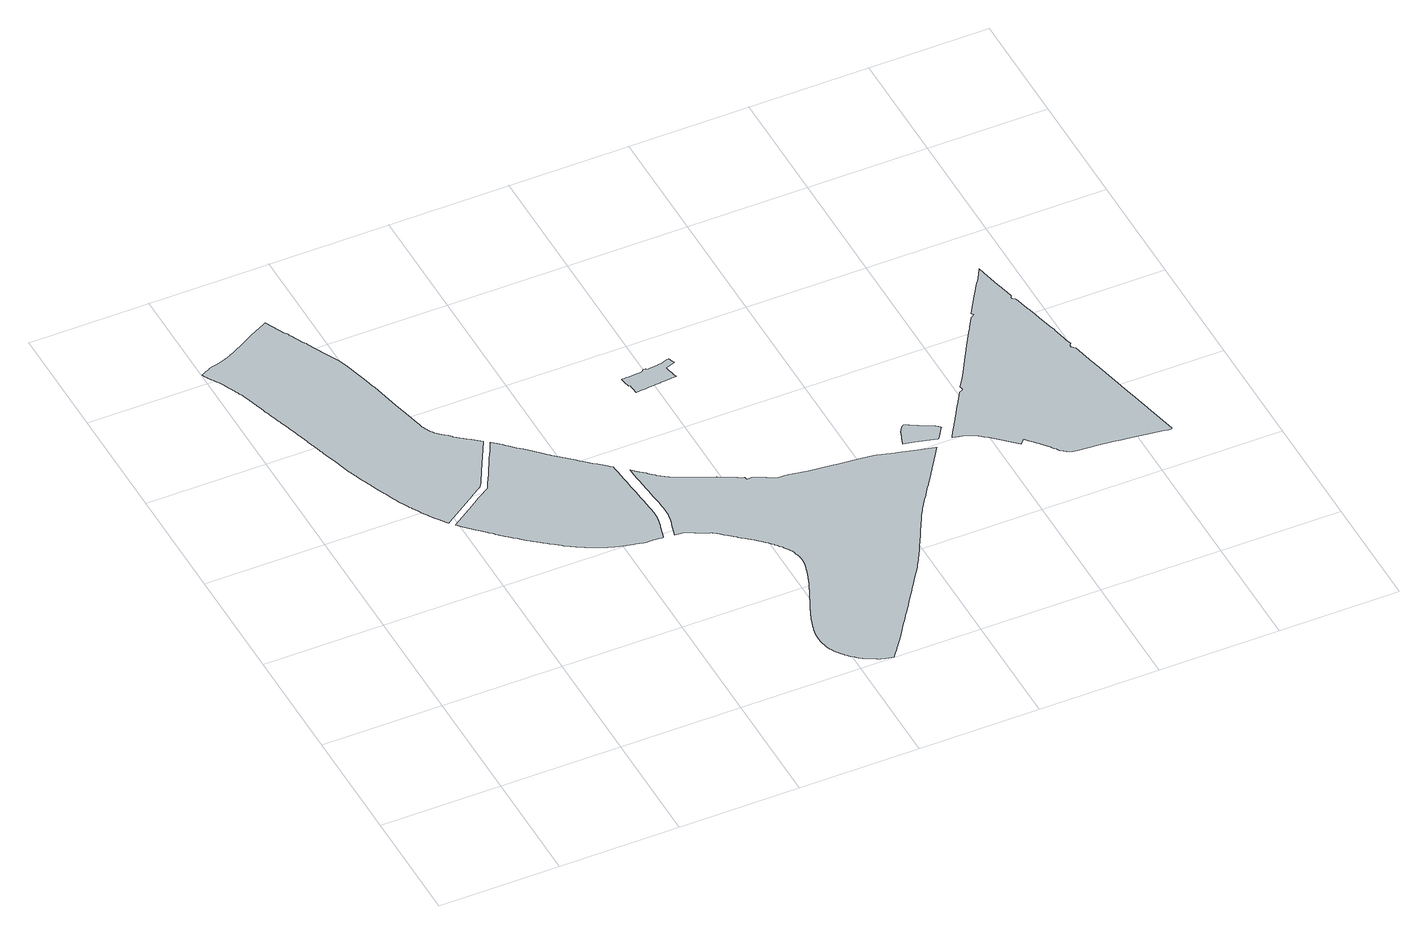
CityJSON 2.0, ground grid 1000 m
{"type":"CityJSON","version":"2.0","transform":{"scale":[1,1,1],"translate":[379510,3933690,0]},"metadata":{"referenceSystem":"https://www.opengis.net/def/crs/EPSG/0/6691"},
"CityObjects":{
"object1":{"type":"GenericCityObject","attributes":{"class":"25","urbanPlanType":"21","prefecture":"13","city":"13100"},"geometry":[{"type":"MultiSurface","lod":"0","boundaries":[[[0,1,2,3,4,5,6,7,8,9,10,11,12,13,14,15,16,17,18,19,20,21,22,23,24,25,26,27,28,29,30,31,32,33,34,35,36,37,38,39,40,41,42,43,44,45,46,47,48,49,50,51,52,53,54,55,56,57,58,59,60,61,62,63,64,65,66,67,68,69,70,71,72,73,74,75,76,77,78,79,80,81,82,83,84,85,86,87,88,89,90,91,92,93,94,95,96,97,98,99,100,101,102,103,104,105,106,107,108,109,110,111,112,113,114,115,116,117,118,119,120,121,122,123,124,125,126,127,128,129,130,131,132,133,134,135,136,137,138,139,140,141,142,143,144,145,146,147,148,149,150,151,152,153,154,155,156,157,158,159,160,161,162,163,164,165,166,167,168,169,170,171,172,173,174,175,176,177,178,179,180,181,182,183,184,185,186,187,188,189,190,191,192,193,194,195,196,197,198,199,200,201,202,203,204,205,206,207,208,209,210,211,212,213,214,215,216,217,218,219,220,221,222,223,224,225,226,227,228,229,230,231,232,233,234,235,236,237,238,239,240,241,242,243,244,245,246,247,248,249,250,251,252,253,254,255,256,257,258,259,260,261,262,263,264,265,266,267,268,269,270]]]}]},
"object2":{"type":"GenericCityObject","attributes":{"class":"25","urbanPlanType":"21","prefecture":"13","city":"13100"},"geometry":[{"type":"MultiSurface","lod":"0","boundaries":[[[271,272,273,274,275,276,277,278,279,280,281,282,283,284,285,286,287,288,289,290,291,292,293,294,295,296,297,298,299,300,301,302,303,304,305,306,307,308,309,310,311,312,313,314,315,316,317,318,319,320,321,322,323,324,325,326,327,328,329,330,331,332,333,334,335,336,337,338,339,340,341,342,343,344,345,346,347,348,349,350,351,352,353,354,355,356,357,358,359,360,361,362,363,364,365,366,367,368,369,370,371,372,373,374,375,376,377,378,379,380,381,382,383,384,385,386,387,388,389,390,391,392,393,394,395,396,397,398,399,400,401,402,403,404,405,406,407,408,409,410,411,412,413,414,415,416,417,418,419,420,421,422,423,424,425,426,427,428,429,430,431,432,433,434,435,436,437,438,439,440,441,442,443,444,445,446]]]}]},
"object3":{"type":"GenericCityObject","attributes":{"class":"25","urbanPlanType":"21","prefecture":"13","city":"13100"},"geometry":[{"type":"MultiSurface","lod":"0","boundaries":[[[447,448,449,450,451,452,453,454,455,456,457,458,459,460,461,462,463,464,465,466,467,468,469,470,471,472,473,474,475,476,477,478,479,480,481,482,483,484,485,486,487,488,489,490,491,492,493,494,495,496,497,498,499,500,501,502,503,504,505,506,507,508,509,510,511,512,513,514,515,516,517,518,519,520,521,522,523,524,525,526,527,528,529,530,531,532,533,534,535,536,537,538,539,540,541,542,543,544,545,546,547,548,549,550,551,552,553,554,555,556,557,558,559,560,561,562,563,564,565,566,567,568,569,570,571,572,573,574,575,576,577,578,579,580,581,582,583,584,585,586,587,588,589,590,591,592,593,594,595,596,597,598,599,600,601,602,603,604,605,606,607,608,609,610,611,612,613,614,615,616,617,618,619,620,621,622,623,624,625,626,627,628,629,630,631,632,633,634,635,636,637,638,639,640,641,642,643,644,645,646,647,648,649,650,651,652,653,654,655,656,657,658,659,660,661,662,663,664,665,666,667,668,669,670,671,672,673,674,675,676,677,678,679,680,681,682,683,684,685,686,687,688,689,690,691,692,693,694,695,696,697,698,699,700,701,702,703,704,705,706,707,708,709,710,711,712,713,714,715,716,717,718,719,720,721,722,723,724,725,726,727,728,729,730,731,732,733,734,735,736,737,738,739,740,741,742,743,744,745,746,747,748,749,750,751,752,753,754,755,756,757,758,759,760,761,762,763,764,765,766,767,768,769,770,771,772,773,774,775,776,777,778,779,780,781,782,783,784,785,786,787,788,789,790,791,792,793,794,795,796,797,798,799,800,801,802,803,804,805,806,807,808,809,810,811,812,813,814,815,816,817,818,819,820,821,822,823,824,825,826,827,828,829,830,831,832,833,834,835,836,837,838,839,840,841,842,843,844,845,846,847,848,849,850,851,852,853,854,855,856,857,858,859,860,861,862,863,864,865,866,867,868,869,870,871,872,873,874]]]}]},
"object4":{"type":"GenericCityObject","attributes":{"class":"24","urbanPlanType":"21","prefecture":"13","city":"13100"},"geometry":[{"type":"MultiSurface","lod":"0","boundaries":[[[875,876,877,878,879,880,881,882,883,884,885,886,887,888,889,890,891,892,893,894,895,896,897,898,899,900,901,902,903,904,905,906,907,908,909,910,911,912,913,914,915,916,917,918,919,920,921,922,923,924,925,926,927,928,929,930,931,932,933,934,935,936,937,938,939,940,941,942,943,944,945,946,947,948,949,950,951,952,953,954,955,956,957,958,959,960,961,962,963,964,965,966,967,968,969,970,971,972,973,974,975,976,977,978,979,980,981,982,983]]]}]},
"object5":{"type":"GenericCityObject","attributes":{"class":"25","urbanPlanType":"21","prefecture":"13","city":"13100"},"geometry":[{"type":"MultiSurface","lod":"0","boundaries":[[[984,985,986,987,988,989,990,991,992,993,994,995,996,997,998,999,1000,1001,1002,1003,1004,1005,1006,1007,1008,1009,1010,1011,1012,1013,1014,1015,1016,1017,1018,1019,1020,1021,1022,1023]]]}]},
"object6":{"type":"GenericCityObject","attributes":{"class":"25","urbanPlanType":"21","prefecture":"13","city":"13100"},"geometry":[{"type":"MultiSurface","lod":"0","boundaries":[[[1024,1025,1026,1027,1028,1029,1030,1031,1032,1033,1034,1035,1036,1037,1038,1039,1040,1041,1042,1043,1044,1045,1046,1047,1048,1049,1050,1051,1052,1053,1054,1055,1056,1057,1058,1059,1060,1061,1062,1063,1064,1065,1066,1067,1068,1069,1070,1071,1072,1073,1074,1075,1076,1077,1078,1079,1080,1081,1082,1083,1084,1085,1086,1087,1088,1089,1090,1091,1092,1093,1094,1095,1096,1097,1098,1099,1100,1101,1102,1103,1104,1105,1106,1107,1108,1109,1110,1111,1112,1113,1114,1115,1116,1117,1118,1119,1120,1121,1122,1123,1124,1125,1126,1127,1128,1129,1130,1131,1132,1133,1134,1135,1136,1137,1138,1139,1140,1141,1142,1143,1144,1145,1146,1147,1148,1149,1150,1151,1152,1153,1154,1155,1156,1157,1158,1159,1160,1161,1162,1163,1164,1165,1166,1167,1168,1169,1170,1171,1172,1173,1174,1175,1176,1177,1178,1179,1180,1181,1182,1183,1184,1185,1186,1187,1188,1189,1190,1191,1192,1193,1194,1195,1196,1197,1198,1199,1200,1201,1202,1203,1204,1205,1206,1207,1208,1209,1210,1211,1212,1213,1214,1215,1216,1217,1218,1219,1220,1221,1222,1223,1224,1225,1226,1227,1228,1229,1230,1231,1232,1233,1234,1235,1236,1237,1238,1239,1240,1241,1242,1243,1244,1245,1246,1247,1248,1249,1250,1251,1252,1253,1254,1255,1256,1257,1258,1259,1260,1261,1262,1263,1264,1265,1266,1267,1268]]]}]}
},
"vertices":[
[955,2818,0],[1151,2950,0],[1235,3006,0],[1242,3011,0],[1247,3015,0],[1314,3059,0],[1316,3061,0],[1322,3065,0],[1325,3067,0],[1326,3068,0],[1327,3069,0],[1330,3074,0],[1334,3079,0],[1337,3083,0],[1340,3087,0],[1343,3092,0],[1346,3096,0],[1349,3100,0],[1355,3112,0],[1415,3222,0],[1572,3510,0],[1575,3515,0],[1575,3516,0],[1504,3574,0],[1492,3583,0],[1455,3613,0],[1451,3616,0],[1393,3663,0],[1391,3664,0],[1390,3666,0],[1389,3667,0],[1367,3691,0],[1343,3711,0],[1325,3726,0],[1324,3726,0],[1324,3727,0],[1312,3737,0],[1312,3738,0],[1311,3738,0],[1311,3739,0],[1300,3750,0],[1299,3751,0],[1288,3763,0],[1288,3764,0],[1287,3764,0],[1278,3777,0],[1277,3777,0],[1277,3778,0],[1268,3791,0],[1267,3792,0],[1267,3793,0],[1259,3806,0],[1259,3807,0],[1258,3807,0],[1258,3808,0],[1251,3822,0],[1250,3822,0],[1250,3823,0],[1244,3838,0],[1243,3838,0],[1243,3839,0],[1243,3840,0],[1238,3853,0],[1238,3854,0],[1237,3854,0],[1237,3855,0],[1237,3856,0],[1232,3871,0],[1227,3891,0],[1183,4085,0],[1163,4172,0],[1106,4420,0],[1101,4439,0],[1091,4481,0],[1077,4534,0],[1021,4738,0],[1017,4753,0],[1012,4767,0],[1006,4780,0],[1000,4794,0],[945,4905,0],[866,5066,0],[866,5068,0],[865,5083,0],[852,5094,0],[851,5095,0],[797,5205,0],[786,5218,0],[791,5226,0],[793,5230,0],[782,5239,0],[779,5242,0],[775,5246,0],[771,5250,0],[770,5252,0],[687,5421,0],[671,5413,0],[540,5343,0],[494,5318,0],[480,5310,0],[464,5302,0],[451,5294,0],[334,5230,0],[304,5215,0],[297,5212,0],[296,5212,0],[296,5211,0],[269,5199,0],[268,5199,0],[267,5198,0],[245,5189,0],[244,5189,0],[243,5189,0],[243,5188,0],[224,5182,0],[223,5182,0],[177,5169,0],[144,5161,0],[137,5159,0],[129,5157,0],[122,5155,0],[114,5152,0],[107,5150,0],[100,5147,0],[92,5145,0],[85,5142,0],[78,5138,0],[71,5135,0],[56,5128,0],[13,5106,0],[9,5104,0],[17,5086,0],[22,5075,0],[33,5055,0],[35,5052,0],[45,5035,0],[51,5026,0],[54,5021,0],[74,4990,0],[88,4968,0],[104,4935,0],[114,4912,0],[124,4890,0],[128,4881,0],[133,4872,0],[134,4870,0],[141,4857,0],[144,4849,0],[145,4845,0],[152,4830,0],[154,4825,0],[163,4805,0],[167,4796,0],[172,4787,0],[174,4782,0],[180,4767,0],[183,4759,0],[195,4724,0],[203,4702,0],[206,4693,0],[215,4658,0],[217,4651,0],[220,4642,0],[229,4615,0],[237,4589,0],[243,4570,0],[249,4550,0],[255,4530,0],[259,4520,0],[262,4510,0],[266,4494,0],[276,4463,0],[283,4442,0],[291,4417,0],[297,4397,0],[300,4389,0],[302,4383,0],[309,4360,0],[310,4356,0],[321,4321,0],[331,4291,0],[335,4276,0],[343,4253,0],[350,4231,0],[354,4218,0],[356,4210,0],[365,4184,0],[367,4177,0],[372,4160,0],[378,4138,0],[383,4123,0],[385,4114,0],[387,4108,0],[389,4100,0],[392,4092,0],[393,4087,0],[399,4065,0],[401,4060,0],[405,4045,0],[411,4026,0],[414,4016,0],[420,3997,0],[424,3982,0],[430,3962,0],[433,3952,0],[438,3938,0],[443,3921,0],[450,3897,0],[461,3862,0],[468,3838,0],[475,3815,0],[480,3799,0],[487,3777,0],[491,3764,0],[493,3756,0],[501,3730,0],[504,3720,0],[506,3714,0],[512,3693,0],[519,3671,0],[526,3651,0],[528,3645,0],[533,3630,0],[540,3611,0],[544,3598,0],[546,3594,0],[551,3581,0],[554,3572,0],[557,3563,0],[563,3546,0],[572,3523,0],[579,3503,0],[586,3487,0],[592,3472,0],[602,3448,0],[606,3438,0],[606,3437,0],[611,3426,0],[616,3413,0],[626,3389,0],[635,3366,0],[644,3345,0],[652,3325,0],[655,3319,0],[657,3315,0],[663,3300,0],[671,3279,0],[682,3255,0],[692,3232,0],[698,3218,0],[706,3201,0],[716,3179,0],[730,3151,0],[743,3126,0],[757,3098,0],[766,3083,0],[769,3077,0],[784,3052,0],[797,3029,0],[813,3002,0],[823,2985,0],[831,2972,0],[836,2963,0],[841,2955,0],[851,2936,0],[875,2902,0],[885,2889,0],[913,2851,0],[933,2824,0],[941,2814,0],[945,2809,0],
[2322,1986,0],[2347,2077,0],[2352,2092,0],[2356,2107,0],[2358,2116,0],[2360,2124,0],[2362,2132,0],[2364,2140,0],[2365,2149,0],[2368,2164,0],[2369,2172,0],[2370,2181,0],[2371,2190,0],[2372,2199,0],[2372,2208,0],[2372,2217,0],[2373,2226,0],[2373,2235,0],[2372,2250,0],[2372,2259,0],[2371,2268,0],[2366,2324,0],[2365,2339,0],[2359,2406,0],[2358,2421,0],[2353,2485,0],[2351,2500,0],[2347,2556,0],[2345,2571,0],[2342,2613,0],[2340,2632,0],[2338,2660,0],[2336,2677,0],[2329,2767,0],[2326,2793,0],[2325,2809,0],[2323,2831,0],[2316,2837,0],[2290,2861,0],[2261,2887,0],[2229,2915,0],[2202,2939,0],[2176,2963,0],[2147,2989,0],[2126,3007,0],[2104,3026,0],[2011,3108,0],[1995,3123,0],[1980,3138,0],[1964,3152,0],[1954,3162,0],[1949,3167,0],[1904,3211,0],[1893,3223,0],[1867,3248,0],[1805,3309,0],[1797,3314,0],[1788,3321,0],[1786,3323,0],[1776,3333,0],[1755,3354,0],[1721,3388,0],[1720,3388,0],[1702,3406,0],[1687,3421,0],[1637,3465,0],[1618,3480,0],[1617,3481,0],[1612,3470,0],[1575,3402,0],[1532,3324,0],[1449,3170,0],[1399,3079,0],[1374,3032,0],[1278,2969,0],[1274,2966,0],[1267,2961,0],[1182,2904,0],[981,2769,0],[982,2768,0],[1006,2738,0],[1044,2701,0],[1090,2654,0],[1092,2652,0],[1148,2599,0],[1168,2580,0],[1178,2571,0],[1191,2558,0],[1203,2544,0],[1210,2538,0],[1230,2518,0],[1247,2502,0],[1251,2499,0],[1258,2493,0],[1262,2489,0],[1278,2475,0],[1305,2450,0],[1331,2427,0],[1354,2406,0],[1384,2381,0],[1405,2363,0],[1421,2349,0],[1444,2331,0],[1467,2312,0],[1471,2309,0],[1482,2300,0],[1490,2294,0],[1507,2281,0],[1519,2271,0],[1532,2261,0],[1553,2245,0],[1596,2212,0],[1606,2205,0],[1614,2199,0],[1626,2191,0],[1635,2185,0],[1648,2176,0],[1656,2171,0],[1659,2169,0],[1666,2164,0],[1674,2160,0],[1684,2154,0],[1723,2131,0],[1729,2127,0],[1735,2124,0],[1743,2119,0],[1754,2112,0],[1775,2101,0],[1788,2093,0],[1795,2090,0],[1808,2083,0],[1818,2078,0],[1820,2077,0],[1830,2073,0],[1843,2067,0],[1857,2061,0],[1872,2054,0],[1881,2050,0],[1894,2044,0],[1918,2036,0],[1942,2027,0],[1949,2026,0],[1963,2021,0],[1979,2016,0],[1996,2012,0],[2003,2010,0],[2028,2003,0],[2049,1998,0],[2057,1996,0],[2068,1993,0],[2081,1990,0],[2097,1986,0],[2123,1981,0],[2139,1977,0],[2156,1973,0],[2169,1970,0],[2175,1969,0],[2179,1969,0],[2187,1970,0],[2189,1970,0],[2193,1971,0],[2194,1971,0],[2196,1971,0],[2199,1971,0],[2205,1970,0],[2210,1970,0],[2227,1969,0],[2247,1967,0],[2256,1966,0],[2266,1965,0],[2284,1964,0],[2296,1963,0],[2301,1962,0],[2305,1962,0],[2314,1961,0],[2315,1961,0],
[3288,12,0],[3300,28,0],[3309,40,0],[3316,49,0],[3327,63,0],[3337,75,0],[3345,87,0],[3359,105,0],[3362,108,0],[3362,109,0],[3366,114,0],[3376,127,0],[3387,141,0],[3392,147,0],[3410,171,0],[3430,197,0],[3437,208,0],[3448,223,0],[3463,244,0],[3479,266,0],[3493,287,0],[3508,308,0],[3527,334,0],[3543,357,0],[3558,378,0],[3570,396,0],[3592,426,0],[3609,450,0],[3628,476,0],[3653,512,0],[3675,544,0],[3693,568,0],[3713,597,0],[3748,646,0],[3766,672,0],[3788,703,0],[3814,741,0],[3827,759,0],[3839,777,0],[3861,808,0],[3878,834,0],[3890,853,0],[3904,875,0],[3918,897,0],[3929,916,0],[3940,935,0],[3952,956,0],[3958,967,0],[3966,981,0],[3984,1014,0],[4002,1047,0],[4012,1065,0],[4020,1079,0],[4029,1095,0],[4034,1105,0],[4042,1120,0],[4048,1131,0],[4057,1147,0],[4064,1161,0],[4065,1162,0],[4066,1163,0],[4066,1164,0],[4070,1172,0],[4080,1190,0],[4101,1228,0],[4119,1261,0],[4132,1285,0],[4156,1329,0],[4172,1357,0],[4185,1378,0],[4198,1398,0],[4210,1417,0],[4221,1432,0],[4222,1433,0],[4226,1439,0],[4241,1460,0],[4257,1484,0],[4271,1502,0],[4287,1526,0],[4306,1553,0],[4322,1576,0],[4336,1595,0],[4354,1621,0],[4370,1645,0],[4382,1662,0],[4399,1686,0],[4422,1718,0],[4446,1753,0],[4448,1755,0],[4455,1765,0],[4460,1773,0],[4467,1782,0],[4475,1794,0],[4479,1800,0],[4480,1801,0],[4486,1810,0],[4496,1824,0],[4512,1847,0],[4528,1870,0],[4551,1904,0],[4568,1929,0],[4586,1955,0],[4595,1967,0],[4589,1968,0],[4457,2003,0],[4341,2034,0],[4338,2035,0],[4325,2038,0],[4325,2039,0],[4324,2039,0],[4312,2043,0],[4292,2048,0],[4194,2075,0],[4172,2080,0],[4171,2081,0],[4170,2081,0],[4169,2082,0],[4158,2086,0],[4133,2091,0],[3998,2107,0],[3983,2109,0],[3982,2109,0],[3822,2128,0],[3815,2127,0],[3617,2151,0],[3496,2174,0],[3495,2174,0],[3471,2178,0],[3462,2180,0],[3457,2180,0],[3449,2180,0],[3439,2181,0],[3413,2182,0],[3401,2183,0],[3367,2189,0],[3342,2200,0],[3316,2211,0],[3302,2227,0],[3259,2248,0],[3240,2258,0],[3208,2274,0],[3160,2270,0],[3158,2296,0],[3150,2291,0],[3125,2303,0],[3107,2323,0],[2970,2391,0],[2966,2392,0],[2948,2401,0],[2901,2424,0],[2852,2447,0],[2811,2467,0],[2768,2488,0],[2728,2507,0],[2695,2524,0],[2683,2529,0],[2681,2530,0],[2672,2535,0],[2666,2537,0],[2657,2543,0],[2646,2550,0],[2636,2557,0],[2627,2562,0],[2627,2563,0],[2626,2563,0],[2619,2568,0],[2614,2572,0],[2611,2574,0],[2605,2579,0],[2594,2588,0],[2585,2596,0],[2573,2607,0],[2566,2613,0],[2563,2616,0],[2561,2617,0],[2560,2619,0],[2547,2631,0],[2521,2656,0],[2514,2663,0],[2473,2700,0],[2472,2701,0],[2421,2747,0],[2426,2685,0],[2427,2668,0],[2428,2655,0],[2430,2640,0],[2431,2620,0],[2433,2605,0],[2441,2507,0],[2442,2498,0],[2442,2491,0],[2448,2428,0],[2449,2413,0],[2455,2347,0],[2456,2331,0],[2461,2275,0],[2461,2269,0],[2462,2262,0],[2462,2255,0],[2463,2239,0],[2463,2230,0],[2463,2221,0],[2462,2212,0],[2462,2203,0],[2461,2194,0],[2461,2186,0],[2460,2177,0],[2459,2168,0],[2458,2159,0],[2456,2142,0],[2454,2134,0],[2453,2125,0],[2451,2117,0],[2449,2108,0],[2447,2100,0],[2445,2092,0],[2443,2084,0],[2442,2081,0],[2438,2066,0],[2406,1949,0],[2484,1941,0],[2492,1938,0],[2495,1937,0],[2497,1937,0],[2498,1936,0],[2501,1935,0],[2504,1933,0],[2509,1930,0],[2519,1924,0],[2534,1914,0],[2551,1903,0],[2561,1896,0],[2572,1891,0],[2583,1885,0],[2588,1882,0],[2598,1877,0],[2604,1875,0],[2611,1872,0],[2623,1867,0],[2644,1859,0],[2653,1855,0],[2660,1852,0],[2667,1849,0],[2671,1846,0],[2677,1842,0],[2684,1837,0],[2690,1833,0],[2698,1827,0],[2702,1823,0],[2711,1815,0],[2716,1811,0],[2722,1806,0],[2726,1802,0],[2728,1800,0],[2731,1796,0],[2733,1793,0],[2737,1789,0],[2741,1786,0],[2744,1785,0],[2746,1784,0],[2749,1782,0],[2753,1779,0],[2754,1778,0],[2756,1776,0],[2763,1770,0],[2780,1754,0],[2794,1741,0],[2814,1722,0],[2820,1717,0],[2826,1711,0],[2832,1706,0],[2838,1701,0],[2840,1699,0],[2864,1681,0],[2881,1668,0],[2898,1653,0],[2907,1646,0],[2918,1636,0],[2929,1625,0],[2937,1618,0],[2942,1614,0],[2951,1605,0],[2959,1598,0],[2981,1575,0],[2987,1569,0],[2995,1560,0],[3006,1549,0],[3014,1540,0],[3016,1538,0],[3018,1536,0],[3028,1525,0],[3030,1522,0],[3031,1521,0],[3045,1505,0],[3056,1490,0],[3062,1482,0],[3075,1464,0],[3077,1460,0],[3084,1450,0],[3093,1437,0],[3103,1421,0],[3109,1411,0],[3115,1401,0],[3118,1394,0],[3120,1389,0],[3123,1378,0],[3127,1362,0],[3132,1343,0],[3136,1329,0],[3137,1321,0],[3139,1313,0],[3140,1303,0],[3141,1295,0],[3141,1288,0],[3141,1284,0],[3141,1279,0],[3141,1274,0],[3140,1264,0],[3140,1258,0],[3139,1252,0],[3137,1242,0],[3136,1234,0],[3133,1219,0],[3129,1201,0],[3126,1187,0],[3122,1173,0],[3118,1159,0],[3115,1148,0],[3113,1140,0],[3105,1115,0],[3103,1108,0],[3096,1089,0],[3091,1075,0],[3084,1056,0],[3078,1041,0],[3072,1025,0],[3066,1010,0],[3062,1003,0],[3061,999,0],[3059,995,0],[3050,975,0],[3040,951,0],[3035,940,0],[3030,929,0],[3016,899,0],[3008,881,0],[3004,871,0],[2990,842,0],[2988,836,0],[2981,821,0],[2971,800,0],[2959,774,0],[2949,750,0],[2946,743,0],[2944,737,0],[2943,736,0],[2933,714,0],[2930,705,0],[2929,702,0],[2927,698,0],[2922,684,0],[2917,671,0],[2914,661,0],[2912,658,0],[2907,643,0],[2904,636,0],[2903,630,0],[2899,620,0],[2898,617,0],[2893,604,0],[2892,598,0],[2885,576,0],[2882,564,0],[2879,554,0],[2878,548,0],[2876,541,0],[2871,517,0],[2868,499,0],[2866,487,0],[2864,469,0],[2863,456,0],[2863,448,0],[2862,434,0],[2862,424,0],[2863,416,0],[2864,402,0],[2865,388,0],[2868,371,0],[2873,344,0],[2876,333,0],[2878,325,0],[2882,315,0],[2889,297,0],[2896,283,0],[2902,269,0],[2906,261,0],[2917,246,0],[2926,233,0],[2933,224,0],[2939,216,0],[2940,214,0],[2948,204,0],[2952,200,0],[2962,188,0],[2968,181,0],[2982,165,0],[2995,153,0],[3000,148,0],[3015,133,0],[3025,124,0],[3031,119,0],[3039,112,0],[3053,101,0],[3063,94,0],[3081,82,0],[3158,42,0],[3164,38,0],[3166,38,0],[3182,31,0],[3207,23,0],[3210,22,0],[3212,21,0],[3217,19,0],[3242,13,0],[3247,13,0],[3265,9,0],[3279,7,0],[3284,6,0],
[3232,3719,0],[3230,3726,0],[3226,3737,0],[3214,3733,0],[3183,3722,0],[3182,3722,0],[3176,3720,0],[3170,3718,0],[3163,3716,0],[3157,3715,0],[3150,3713,0],[3144,3712,0],[3137,3711,0],[3131,3710,0],[3124,3709,0],[3082,3705,0],[3075,3704,0],[3067,3703,0],[3060,3702,0],[3035,3700,0],[3022,3712,0],[3002,3711,0],[2986,3691,0],[2985,3691,0],[2983,3690,0],[2981,3690,0],[2980,3690,0],[2978,3690,0],[2976,3690,0],[2974,3690,0],[2972,3689,0],[2971,3689,0],[2969,3689,0],[2967,3689,0],[2965,3689,0],[2963,3689,0],[2962,3689,0],[2960,3688,0],[2958,3688,0],[2956,3688,0],[2955,3688,0],[2953,3688,0],[2951,3688,0],[2949,3688,0],[2947,3688,0],[2859,3686,0],[2857,3686,0],[2854,3685,0],[2850,3685,0],[2846,3685,0],[2843,3685,0],[2827,3684,0],[2825,3684,0],[2821,3684,0],[2818,3684,0],[2814,3684,0],[2810,3684,0],[2808,3683,0],[2812,3664,0],[2817,3637,0],[2824,3595,0],[2837,3596,0],[2838,3576,0],[2839,3570,0],[2839,3566,0],[2839,3561,0],[2842,3535,0],[2842,3527,0],[2844,3507,0],[2854,3507,0],[2864,3508,0],[2875,3509,0],[2897,3511,0],[2922,3513,0],[2947,3515,0],[2958,3516,0],[2974,3518,0],[2978,3518,0],[2994,3519,0],[3013,3521,0],[3051,3525,0],[3054,3525,0],[3079,3527,0],[3134,3532,0],[3145,3533,0],[3152,3533,0],[3167,3534,0],[3169,3535,0],[3174,3535,0],[3191,3537,0],[3186,3555,0],[3185,3557,0],[3183,3566,0],[3180,3582,0],[3177,3593,0],[3175,3605,0],[3172,3620,0],[3169,3629,0],[3167,3640,0],[3164,3652,0],[3166,3653,0],[3167,3653,0],[3223,3672,0],[3224,3673,0],[3245,3680,0],[3243,3688,0],[3242,3688,0],[3241,3693,0],[3239,3699,0],
[4667,2069,0],[4683,2093,0],[4699,2116,0],[4723,2150,0],[4725,2153,0],[4726,2154,0],[4720,2162,0],[4708,2175,0],[4690,2185,0],[4674,2195,0],[4576,2250,0],[4570,2253,0],[4539,2270,0],[4531,2274,0],[4517,2283,0],[4512,2285,0],[4512,2286,0],[4483,2302,0],[4478,2299,0],[4475,2296,0],[4470,2293,0],[4466,2289,0],[4462,2285,0],[4458,2281,0],[4454,2277,0],[4451,2272,0],[4447,2268,0],[4444,2263,0],[4441,2258,0],[4438,2254,0],[4435,2249,0],[4432,2244,0],[4430,2238,0],[4427,2233,0],[4425,2228,0],[4409,2184,0],[4384,2116,0],[4473,2092,0],[4647,2046,0],[4652,2048,0],
[6161,1872,0],[6071,2272,0],[6069,2279,0],[6063,2305,0],[6061,2315,0],[6017,2510,0],[5989,2535,0],[5991,2555,0],[6003,2569,0],[5991,2622,0],[5987,2638,0],[5974,2697,0],[5968,2717,0],[5966,2736,0],[5965,2741,0],[5960,2770,0],[5949,2817,0],[5947,2823,0],[5947,2824,0],[5919,2937,0],[5909,2978,0],[5906,2990,0],[5903,2999,0],[5891,3046,0],[5890,3048,0],[5869,3130,0],[5858,3174,0],[5852,3198,0],[5829,3214,0],[5828,3229,0],[5839,3245,0],[5825,3302,0],[5824,3306,0],[5819,3326,0],[5814,3345,0],[5810,3365,0],[5806,3385,0],[5801,3405,0],[5786,3481,0],[5756,3617,0],[5726,3570,0],[5703,3531,0],[5702,3527,0],[5687,3505,0],[5667,3480,0],[5588,3358,0],[5485,3198,0],[5489,3190,0],[5498,3176,0],[5471,3159,0],[5470,3158,0],[5461,3153,0],[5405,3064,0],[5404,3062,0],[5379,3022,0],[5378,3021,0],[5377,3019,0],[5375,3017,0],[5374,3016,0],[5373,3014,0],[5372,3012,0],[5371,3011,0],[5370,3009,0],[5369,3007,0],[5368,3006,0],[5367,3004,0],[5366,3002,0],[5365,3001,0],[5364,3000,0],[5364,2999,0],[5363,2997,0],[5362,2996,0],[5361,2994,0],[5360,2992,0],[5359,2991,0],[5357,2989,0],[5356,2987,0],[5355,2985,0],[5354,2984,0],[5353,2982,0],[5352,2980,0],[5351,2979,0],[5350,2977,0],[5349,2975,0],[5348,2974,0],[5347,2972,0],[5346,2970,0],[5345,2969,0],[5344,2967,0],[5343,2965,0],[5342,2964,0],[5341,2962,0],[5340,2960,0],[5339,2958,0],[5338,2957,0],[5336,2955,0],[5335,2953,0],[5334,2952,0],[5333,2950,0],[5332,2948,0],[5331,2947,0],[5330,2945,0],[5329,2943,0],[5328,2942,0],[5327,2940,0],[5326,2938,0],[5325,2936,0],[5324,2935,0],[5323,2933,0],[5322,2931,0],[5321,2930,0],[5320,2928,0],[5319,2926,0],[5318,2925,0],[5317,2923,0],[5316,2921,0],[5210,2748,0],[5139,2633,0],[5104,2577,0],[5052,2498,0],[5049,2494,0],[5056,2476,0],[5051,2457,0],[5019,2445,0],[4946,2330,0],[4936,2314,0],[4872,2214,0],[4871,2212,0],[4868,2207,0],[4863,2200,0],[4857,2190,0],[4856,2188,0],[4854,2185,0],[4848,2175,0],[4822,2134,0],[4776,2062,0],[4749,2020,0],[4750,2018,0],[4826,1998,0],[4827,1998,0],[4828,1998,0],[4845,1992,0],[4846,1992,0],[4847,1991,0],[4865,1985,0],[4866,1984,0],[4883,1976,0],[4884,1976,0],[4885,1976,0],[4902,1967,0],[4903,1966,0],[4919,1956,0],[4920,1956,0],[4921,1955,0],[4929,1950,0],[4936,1945,0],[4937,1944,0],[4938,1944,0],[4952,1932,0],[4953,1932,0],[4953,1931,0],[4954,1931,0],[4968,1919,0],[4968,1918,0],[4997,1893,0],[5182,1726,0],[5196,1741,0],[5218,1766,0],[5225,1757,0],[5248,1730,0],[5272,1702,0],[5289,1684,0],[5303,1669,0],[5320,1648,0],[5345,1619,0],[5365,1595,0],[5366,1594,0],[5366,1593,0],[5372,1583,0],[5374,1580,0],[5381,1573,0],[5384,1568,0],[5392,1556,0],[5401,1545,0],[5408,1536,0],[5410,1534,0],[5413,1531,0],[5415,1529,0],[5419,1525,0],[5431,1515,0],[5434,1513,0],[5438,1510,0],[5451,1501,0],[5451,1500,0],[5460,1496,0],[5465,1493,0],[5470,1491,0],[5475,1489,0],[5480,1487,0],[5485,1485,0],[5490,1483,0],[5495,1482,0],[5500,1480,0],[5505,1479,0],[5510,1478,0],[5516,1477,0],[5521,1476,0],[5526,1475,0],[5531,1475,0],[5697,1457,0],[5811,1445,0],[5872,1436,0],[5873,1436,0],[5920,1429,0],[6206,1389,0],[6223,1387,0],[6225,1387,0],[6227,1386,0],[6228,1386,0],[6230,1386,0],[6232,1386,0],[6234,1386,0],[6235,1385,0],[6237,1385,0],[6239,1385,0],[6241,1385,0],[6242,1385,0],[6244,1385,0],[6246,1385,0],[6248,1385,0],[6249,1384,0],[6251,1384,0],[6253,1384,0],[6255,1384,0],[6256,1384,0],[6258,1384,0],[6260,1384,0],[6262,1384,0],[6264,1384,0],[6265,1384,0],[6267,1384,0],[6268,1384,0],[6272,1389,0],[6247,1495,0],[6166,1852,0]
]}
